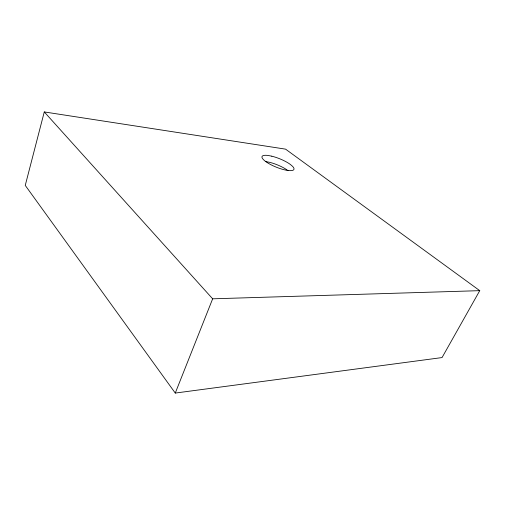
<?xml version="1.0" encoding="UTF-8"?>
<svg xmlns="http://www.w3.org/2000/svg" width="505" height="505" viewBox="0 0 505 505"><rect width="100%" height="100%" fill="white"/><g stroke="black" fill="none" stroke-linecap="round" stroke-linejoin="round"><path stroke-width="0.76" d="M44.276 111.933L25.25 185.404L175.267 393.067L442.045 357.572L479.75 290.659L285.571 149.145L44.276 111.933L212.655 298.815L479.75 290.659M175.267 393.067L212.655 298.815M265.819 161.6L269.38 162.269A17.151 4.671 21.9 0 1 287.926 170.583L287.995 170.646M271.797 156.19L268.237 155.489A17.214 4.539 21.9 0 0 264.532 160.634A17.214 4.539 21.9 0 0 285.71 170.097A17.214 4.539 21.9 0 0 292.603 166.379L290.425 164.504A17.214 4.539 21.9 0 0 271.797 156.19"/></g></svg>
